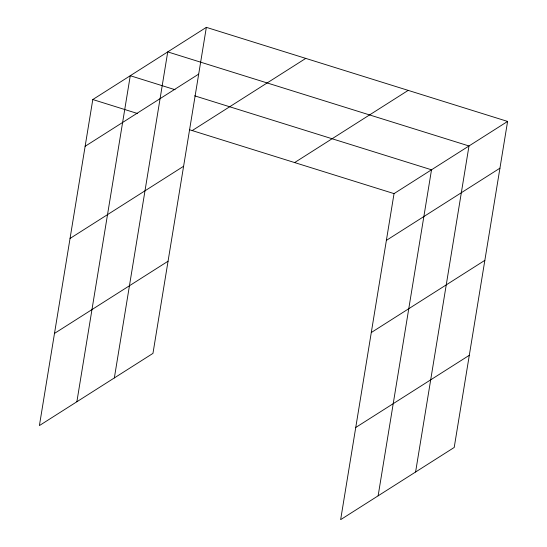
<?xml version="1.0" encoding="UTF-8"?>
<svg xmlns="http://www.w3.org/2000/svg" width="547" height="547" viewBox="0 0 547 547"><rect width="100%" height="100%" fill="white"/><g stroke="black" fill="none" stroke-linecap="round" stroke-linejoin="round"><path stroke-width="0.82" d="M206.349 27.35L92.792 99.54L39.405 425.573L152.962 353.383L206.349 27.35L507.595 121.427L454.208 447.46L340.651 519.65L394.038 193.617L507.595 121.427M76.874 401.751L130.268 75.718L175.081 89.715M114.35 377.929L167.738 51.897L468.991 145.974L415.597 472.006M378.127 495.828L431.515 169.796L194.636 95.821M85.134 146.295L198.691 74.105M192.202 130.583L305.759 58.399M70.043 238.458L183.601 166.267M294.628 162.568L408.185 90.385M54.495 333.41L168.052 261.22M386.387 240.372L499.937 168.182M371.29 332.535L484.847 260.345M355.741 427.487L469.299 355.304M92.792 99.54L137.612 113.537M189.761 129.817L394.038 193.617"/></g></svg>
